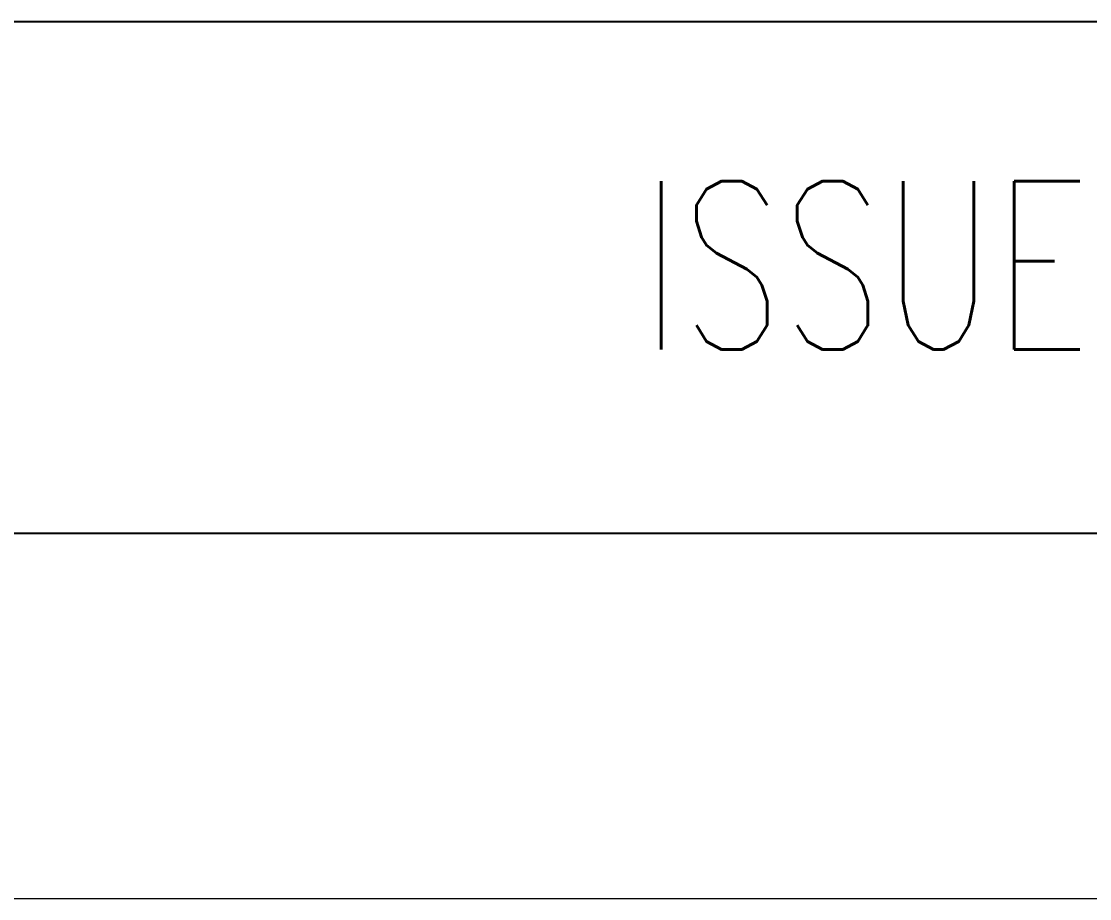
# Model space of a CAD drawing. Header units: millimetres. Extents: x 0 to 232280, y -26939 to 23794.
# Drawn here: x 48334.4 to 48772.7, y -17746.9 to -17386.9 of the extents above; entities that cross this region are included whole.
import ezdxf
from ezdxf.enums import TextEntityAlignment as Align

# ---------------------------------------------------------------- set-up
doc = ezdxf.new("R2010")
doc.units = ezdxf.units.MM
doc.header["$LTSCALE"] = 30
doc.layers.add('BODER', color=7, linetype='Continuous')
doc.layers.add('border', color=130, linetype='Continuous')
doc.styles.add('ROMANS', font='ROMANS.shx', dxfattribs={"width": 0.8})

# ---------------------------------------------------------------- blocks, each defined once
blk = doc.blocks.new('TITLE')
at = {"layer": 'BODER'}
for p, q in [((699.671, 108.966), (823.671, 108.966)), ((699.671, 101.966), (823.671, 101.966))]:
    blk.add_line(p, q, dxfattribs=at)
at = {"layer": 'border', "color": 7, "linetype": 'Continuous', "lineweight": 0}
blk.add_line((699.671, 96.966), (823.671, 96.966), dxfattribs=at)
blk.add_line((699.671, 96.966), (823.671, 96.966), dxfattribs=at)

msp = doc.modelspace()

# ---------------------------------------------------------------- block references
at = {"linetype": 'ByBlock', "xscale": 29.99999999699995, "yscale": 29.99999999699995, "zscale": 29.99999999699995}
msp.add_blockref('TITLE', (26436.11, -20655.88), dxfattribs=at)

# ---------------------------------------------------------------- texts
at = {"layer": 'BODER', "color": 7, "style": 'ROMANS', "width": 0.7}
msp.add_text('ISSUED FOR APPROVAL', height=69, dxfattribs=at).set_placement((48960.13, -17487), align=Align.MIDDLE_CENTER)

doc.saveas('drawing.dxf')
